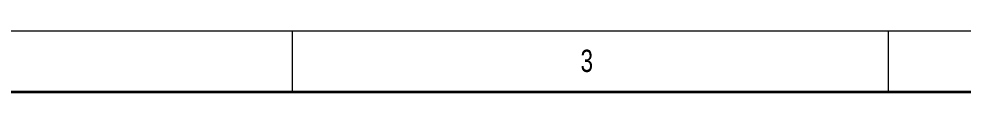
# Model space of a CAD drawing. Header units: millimetres. Extents: x 6 to 413, y 7 to 291.
# Drawn here: x 87.8 to 166.3, y 7.1 to 12.1 of the extents above; entities that cross this region are included whole.
import ezdxf

# ---------------------------------------------------------------- set-up
doc = ezdxf.new("R2010")
doc.units = ezdxf.units.MM
doc.styles.add('SLDTEXTSTYLE2', font='TXT', dxfattribs={"width": 0.75})

msp = doc.modelspace()

# ---------------------------------------------------------------- linework, layer by layer
at = {"color": 7, "linetype": 'Continuous', "lineweight": 18}
for p, q in [((221.2163, 12.1436), (11.2973, 12.1436)), ((110.4973, 12.1436), (110.4973, 7.1062)), ((160.0973, 12.1436), (160.0973, 7.1062))]:
    msp.add_line(p, q, dxfattribs=at)
at = {"color": 7, "linetype": 'Continuous', "lineweight": 35}
msp.add_line((6.2734, 7.1062), (413.064, 7.1062), dxfattribs=at)

# ---------------------------------------------------------------- texts
at = {"color": 7, "linetype": 'Continuous', "lineweight": 0, "insert": (134.4972, 10.6063), "char_height": 1.8521, "attachment_point": 1, "style": 'SLDTEXTSTYLE2'}
msp.add_mtext('3', dxfattribs=at)

doc.saveas('drawing.dxf')
